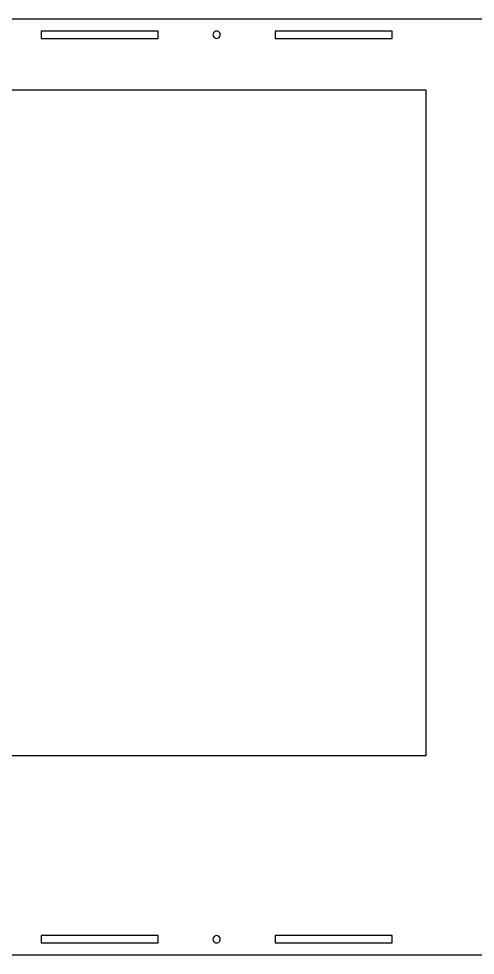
# Model space of a CAD drawing. Extents: x -286 to 496, y -403 to 701.
# Drawn here: x -79.3 to 106, y 320.6 to 700.5 of the extents above; entities that cross this region are included whole.
import ezdxf

# ---------------------------------------------------------------- set-up
doc = ezdxf.new("R2010")
doc.units = 0
doc.layers.add('LAYER_1', color=7, linetype='CONTINUOUS')

# ---------------------------------------------------------------- blocks, each defined once
blk = doc.blocks.new('BLOCK_3')
at = {"layer": 'LAYER_1', "color": 1}
blk.add_lwpolyline([(490.95, 320.57), (-278.92, 320.57)], dxfattribs=at)
blk = doc.blocks.new('BLOCK_18')
at = {"layer": 'LAYER_1', "color": 1}
blk.add_lwpolyline([(-278.92, 700.51), (490.95, 700.51)], dxfattribs=at)
blk = doc.blocks.new('BLOCK_59')
at = {"layer": 'LAYER_1', "color": 1}
blk.add_lwpolyline([(-0.42, 327.46), (-0.47, 327.07)], dxfattribs=at)
blk = doc.blocks.new('BLOCK_60')
at = {"layer": 'LAYER_1', "color": 1}
blk.add_lwpolyline([(-0.47, 327.07), (-0.42, 326.68)], dxfattribs=at)
blk = doc.blocks.new('BLOCK_61')
at = {"layer": 'LAYER_1', "color": 1}
blk.add_lwpolyline([(-0.42, 326.68), (-0.27, 326.32)], dxfattribs=at)
blk = doc.blocks.new('BLOCK_62')
at = {"layer": 'LAYER_1', "color": 1}
blk.add_lwpolyline([(-0.27, 326.32), (-0.03, 326.01)], dxfattribs=at)
blk = doc.blocks.new('BLOCK_63')
at = {"layer": 'LAYER_1', "color": 1}
blk.add_lwpolyline([(-0.03, 326.01), (0.28, 325.77)], dxfattribs=at)
blk = doc.blocks.new('BLOCK_64')
at = {"layer": 'LAYER_1', "color": 1}
blk.add_lwpolyline([(0.28, 325.77), (0.64, 325.62)], dxfattribs=at)
blk = doc.blocks.new('BLOCK_65')
at = {"layer": 'LAYER_1', "color": 1}
blk.add_lwpolyline([(0.64, 325.62), (1.03, 325.57)], dxfattribs=at)
blk = doc.blocks.new('BLOCK_66')
at = {"layer": 'LAYER_1', "color": 1}
blk.add_lwpolyline([(1.03, 325.57), (1.42, 325.62)], dxfattribs=at)
blk = doc.blocks.new('BLOCK_67')
at = {"layer": 'LAYER_1', "color": 1}
blk.add_lwpolyline([(1.42, 325.62), (1.78, 325.77)], dxfattribs=at)
blk = doc.blocks.new('BLOCK_68')
at = {"layer": 'LAYER_1', "color": 1}
blk.add_lwpolyline([(1.78, 325.77), (2.09, 326.01)], dxfattribs=at)
blk = doc.blocks.new('BLOCK_69')
at = {"layer": 'LAYER_1', "color": 1}
blk.add_lwpolyline([(2.09, 326.01), (2.33, 326.32)], dxfattribs=at)
blk = doc.blocks.new('BLOCK_70')
at = {"layer": 'LAYER_1', "color": 1}
blk.add_lwpolyline([(2.33, 326.32), (2.48, 326.68)], dxfattribs=at)
blk = doc.blocks.new('BLOCK_71')
at = {"layer": 'LAYER_1', "color": 1}
blk.add_lwpolyline([(2.48, 326.68), (2.53, 327.07)], dxfattribs=at)
blk = doc.blocks.new('BLOCK_72')
at = {"layer": 'LAYER_1', "color": 1}
blk.add_lwpolyline([(2.53, 327.07), (2.48, 327.46)], dxfattribs=at)
blk = doc.blocks.new('BLOCK_73')
at = {"layer": 'LAYER_1', "color": 1}
blk.add_lwpolyline([(2.48, 327.46), (2.33, 327.82)], dxfattribs=at)
blk = doc.blocks.new('BLOCK_74')
at = {"layer": 'LAYER_1', "color": 1}
blk.add_lwpolyline([(2.33, 327.82), (2.09, 328.13)], dxfattribs=at)
blk = doc.blocks.new('BLOCK_75')
at = {"layer": 'LAYER_1', "color": 1}
blk.add_lwpolyline([(2.09, 328.13), (1.78, 328.37)], dxfattribs=at)
blk = doc.blocks.new('BLOCK_76')
at = {"layer": 'LAYER_1', "color": 1}
blk.add_lwpolyline([(1.78, 328.37), (1.42, 328.52)], dxfattribs=at)
blk = doc.blocks.new('BLOCK_77')
at = {"layer": 'LAYER_1', "color": 1}
blk.add_lwpolyline([(1.42, 328.52), (1.03, 328.57)], dxfattribs=at)
blk = doc.blocks.new('BLOCK_78')
at = {"layer": 'LAYER_1', "color": 1}
blk.add_lwpolyline([(1.03, 328.57), (0.64, 328.52)], dxfattribs=at)
blk = doc.blocks.new('BLOCK_79')
at = {"layer": 'LAYER_1', "color": 1}
blk.add_lwpolyline([(0.64, 328.52), (0.28, 328.37)], dxfattribs=at)
blk = doc.blocks.new('BLOCK_80')
at = {"layer": 'LAYER_1', "color": 1}
blk.add_lwpolyline([(0.28, 328.37), (-0.03, 328.13)], dxfattribs=at)
blk = doc.blocks.new('BLOCK_81')
at = {"layer": 'LAYER_1', "color": 1}
blk.add_lwpolyline([(-0.03, 328.13), (-0.27, 327.82)], dxfattribs=at)
blk = doc.blocks.new('BLOCK_82')
at = {"layer": 'LAYER_1', "color": 1}
blk.add_lwpolyline([(-0.27, 327.82), (-0.42, 327.46)], dxfattribs=at)
blk = doc.blocks.new('BLOCK_83')
at = {"layer": 'LAYER_1', "color": 1}
blk.add_lwpolyline([(24.78, 328.57), (24.78, 325.57)], dxfattribs=at)
blk = doc.blocks.new('BLOCK_84')
at = {"layer": 'LAYER_1', "color": 1}
blk.add_lwpolyline([(24.78, 325.57), (72.27, 325.57)], dxfattribs=at)
blk = doc.blocks.new('BLOCK_85')
at = {"layer": 'LAYER_1', "color": 1}
blk.add_lwpolyline([(72.27, 325.57), (72.27, 328.57)], dxfattribs=at)
blk = doc.blocks.new('BLOCK_86')
at = {"layer": 'LAYER_1', "color": 1}
blk.add_lwpolyline([(72.27, 328.57), (24.78, 328.57)], dxfattribs=at)
blk = doc.blocks.new('BLOCK_307')
at = {"layer": 'LAYER_1', "color": 1}
blk.add_lwpolyline([(72.27, 695.51), (24.78, 695.51)], dxfattribs=at)
blk = doc.blocks.new('BLOCK_308')
at = {"layer": 'LAYER_1', "color": 1}
blk.add_lwpolyline([(24.78, 695.51), (24.78, 692.51)], dxfattribs=at)
blk = doc.blocks.new('BLOCK_309')
at = {"layer": 'LAYER_1', "color": 1}
blk.add_lwpolyline([(24.78, 692.51), (72.27, 692.51)], dxfattribs=at)
blk = doc.blocks.new('BLOCK_310')
at = {"layer": 'LAYER_1', "color": 1}
blk.add_lwpolyline([(72.27, 692.51), (72.27, 695.51)], dxfattribs=at)
blk = doc.blocks.new('BLOCK_311')
at = {"layer": 'LAYER_1', "color": 1}
blk.add_lwpolyline([(-22.71, 695.51), (-70.21, 695.51)], dxfattribs=at)
blk = doc.blocks.new('BLOCK_312')
at = {"layer": 'LAYER_1', "color": 1}
blk.add_lwpolyline([(-70.21, 695.51), (-70.21, 692.51)], dxfattribs=at)
blk = doc.blocks.new('BLOCK_313')
at = {"layer": 'LAYER_1', "color": 1}
blk.add_lwpolyline([(-70.21, 692.51), (-22.71, 692.51)], dxfattribs=at)
blk = doc.blocks.new('BLOCK_314')
at = {"layer": 'LAYER_1', "color": 1}
blk.add_lwpolyline([(-22.71, 692.51), (-22.71, 695.51)], dxfattribs=at)
blk = doc.blocks.new('BLOCK_315')
at = {"layer": 'LAYER_1', "color": 1}
blk.add_lwpolyline([(1.42, 695.46), (1.03, 695.51)], dxfattribs=at)
blk = doc.blocks.new('BLOCK_316')
at = {"layer": 'LAYER_1', "color": 1}
blk.add_lwpolyline([(1.03, 695.51), (0.64, 695.46)], dxfattribs=at)
blk = doc.blocks.new('BLOCK_317')
at = {"layer": 'LAYER_1', "color": 1}
blk.add_lwpolyline([(0.64, 695.46), (0.28, 695.31)], dxfattribs=at)
blk = doc.blocks.new('BLOCK_318')
at = {"layer": 'LAYER_1', "color": 1}
blk.add_lwpolyline([(0.28, 695.31), (-0.03, 695.07)], dxfattribs=at)
blk = doc.blocks.new('BLOCK_319')
at = {"layer": 'LAYER_1', "color": 1}
blk.add_lwpolyline([(-0.03, 695.07), (-0.27, 694.76)], dxfattribs=at)
blk = doc.blocks.new('BLOCK_320')
at = {"layer": 'LAYER_1', "color": 1}
blk.add_lwpolyline([(-0.27, 694.76), (-0.42, 694.4)], dxfattribs=at)
blk = doc.blocks.new('BLOCK_321')
at = {"layer": 'LAYER_1', "color": 1}
blk.add_lwpolyline([(-0.42, 694.4), (-0.47, 694.01)], dxfattribs=at)
blk = doc.blocks.new('BLOCK_322')
at = {"layer": 'LAYER_1', "color": 1}
blk.add_lwpolyline([(-0.47, 694.01), (-0.42, 693.62)], dxfattribs=at)
blk = doc.blocks.new('BLOCK_323')
at = {"layer": 'LAYER_1', "color": 1}
blk.add_lwpolyline([(-0.42, 693.62), (-0.27, 693.26)], dxfattribs=at)
blk = doc.blocks.new('BLOCK_324')
at = {"layer": 'LAYER_1', "color": 1}
blk.add_lwpolyline([(-0.27, 693.26), (-0.03, 692.95)], dxfattribs=at)
blk = doc.blocks.new('BLOCK_325')
at = {"layer": 'LAYER_1', "color": 1}
blk.add_lwpolyline([(-0.03, 692.95), (0.28, 692.71)], dxfattribs=at)
blk = doc.blocks.new('BLOCK_326')
at = {"layer": 'LAYER_1', "color": 1}
blk.add_lwpolyline([(0.28, 692.71), (0.64, 692.56)], dxfattribs=at)
blk = doc.blocks.new('BLOCK_327')
at = {"layer": 'LAYER_1', "color": 1}
blk.add_lwpolyline([(0.64, 692.56), (1.03, 692.51)], dxfattribs=at)
blk = doc.blocks.new('BLOCK_328')
at = {"layer": 'LAYER_1', "color": 1}
blk.add_lwpolyline([(1.03, 692.51), (1.42, 692.56)], dxfattribs=at)
blk = doc.blocks.new('BLOCK_329')
at = {"layer": 'LAYER_1', "color": 1}
blk.add_lwpolyline([(1.42, 692.56), (1.78, 692.71)], dxfattribs=at)
blk = doc.blocks.new('BLOCK_330')
at = {"layer": 'LAYER_1', "color": 1}
blk.add_lwpolyline([(1.78, 692.71), (2.09, 692.95)], dxfattribs=at)
blk = doc.blocks.new('BLOCK_331')
at = {"layer": 'LAYER_1', "color": 1}
blk.add_lwpolyline([(2.09, 692.95), (2.33, 693.26)], dxfattribs=at)
blk = doc.blocks.new('BLOCK_332')
at = {"layer": 'LAYER_1', "color": 1}
blk.add_lwpolyline([(2.33, 693.26), (2.48, 693.62)], dxfattribs=at)
blk = doc.blocks.new('BLOCK_333')
at = {"layer": 'LAYER_1', "color": 1}
blk.add_lwpolyline([(2.48, 693.62), (2.53, 694.01)], dxfattribs=at)
blk = doc.blocks.new('BLOCK_334')
at = {"layer": 'LAYER_1', "color": 1}
blk.add_lwpolyline([(2.53, 694.01), (2.48, 694.4)], dxfattribs=at)
blk = doc.blocks.new('BLOCK_335')
at = {"layer": 'LAYER_1', "color": 1}
blk.add_lwpolyline([(2.48, 694.4), (2.33, 694.76)], dxfattribs=at)
blk = doc.blocks.new('BLOCK_336')
at = {"layer": 'LAYER_1', "color": 1}
blk.add_lwpolyline([(2.33, 694.76), (2.09, 695.07)], dxfattribs=at)
blk = doc.blocks.new('BLOCK_337')
at = {"layer": 'LAYER_1', "color": 1}
blk.add_lwpolyline([(2.09, 695.07), (1.78, 695.31)], dxfattribs=at)
blk = doc.blocks.new('BLOCK_338')
at = {"layer": 'LAYER_1', "color": 1}
blk.add_lwpolyline([(1.78, 695.31), (1.42, 695.46)], dxfattribs=at)
blk = doc.blocks.new('BLOCK_368')
at = {"layer": 'LAYER_1', "color": 1}
blk.add_lwpolyline([(-183.53, 401.56), (86.02, 401.56)], dxfattribs=at)
blk = doc.blocks.new('BLOCK_369')
at = {"layer": 'LAYER_1', "color": 1}
blk.add_lwpolyline([(86.02, 401.56), (86.02, 671.51)], dxfattribs=at)
blk = doc.blocks.new('BLOCK_370')
at = {"layer": 'LAYER_1', "color": 1}
blk.add_lwpolyline([(86.02, 671.51), (-248.93, 671.51)], dxfattribs=at)
blk = doc.blocks.new('BLOCK_411')
at = {"layer": 'LAYER_1', "color": 1}
blk.add_lwpolyline([(-70.21, 328.57), (-70.21, 325.57)], dxfattribs=at)
blk = doc.blocks.new('BLOCK_412')
at = {"layer": 'LAYER_1', "color": 1}
blk.add_lwpolyline([(-70.21, 325.57), (-22.71, 325.57)], dxfattribs=at)
blk = doc.blocks.new('BLOCK_413')
at = {"layer": 'LAYER_1', "color": 1}
blk.add_lwpolyline([(-22.71, 325.57), (-22.71, 328.57)], dxfattribs=at)
blk = doc.blocks.new('BLOCK_414')
at = {"layer": 'LAYER_1', "color": 1}
blk.add_lwpolyline([(-22.71, 328.57), (-70.21, 328.57)], dxfattribs=at)

msp = doc.modelspace()

# ---------------------------------------------------------------- block references
at = {"layer": 'LAYER_1'}
for name in ['BLOCK_18', 'BLOCK_311', 'BLOCK_312', 'BLOCK_314', 'BLOCK_318', 'BLOCK_317', 'BLOCK_316', 'BLOCK_315', 'BLOCK_338', 'BLOCK_337', 'BLOCK_307', 'BLOCK_308', 'BLOCK_310', 'BLOCK_313', 'BLOCK_321', 'BLOCK_322', 'BLOCK_320', 'BLOCK_323', 'BLOCK_319', 'BLOCK_324', 'BLOCK_325', 'BLOCK_326', 'BLOCK_327', 'BLOCK_328', 'BLOCK_329', 'BLOCK_330', 'BLOCK_336', 'BLOCK_331', 'BLOCK_335', 'BLOCK_332', 'BLOCK_334', 'BLOCK_333', 'BLOCK_309', 'BLOCK_370', 'BLOCK_369', 'BLOCK_368', 'BLOCK_411', 'BLOCK_414', 'BLOCK_413', 'BLOCK_59', 'BLOCK_60', 'BLOCK_82', 'BLOCK_81', 'BLOCK_80', 'BLOCK_79', 'BLOCK_78', 'BLOCK_77', 'BLOCK_76', 'BLOCK_75', 'BLOCK_74', 'BLOCK_73', 'BLOCK_72', 'BLOCK_71', 'BLOCK_83', 'BLOCK_86', 'BLOCK_85', 'BLOCK_412', 'BLOCK_61', 'BLOCK_62', 'BLOCK_63', 'BLOCK_64', 'BLOCK_65', 'BLOCK_66', 'BLOCK_67', 'BLOCK_68', 'BLOCK_69', 'BLOCK_70', 'BLOCK_84', 'BLOCK_3']:
    msp.add_blockref(name, (0, 0), dxfattribs=at)

doc.saveas('drawing.dxf')
